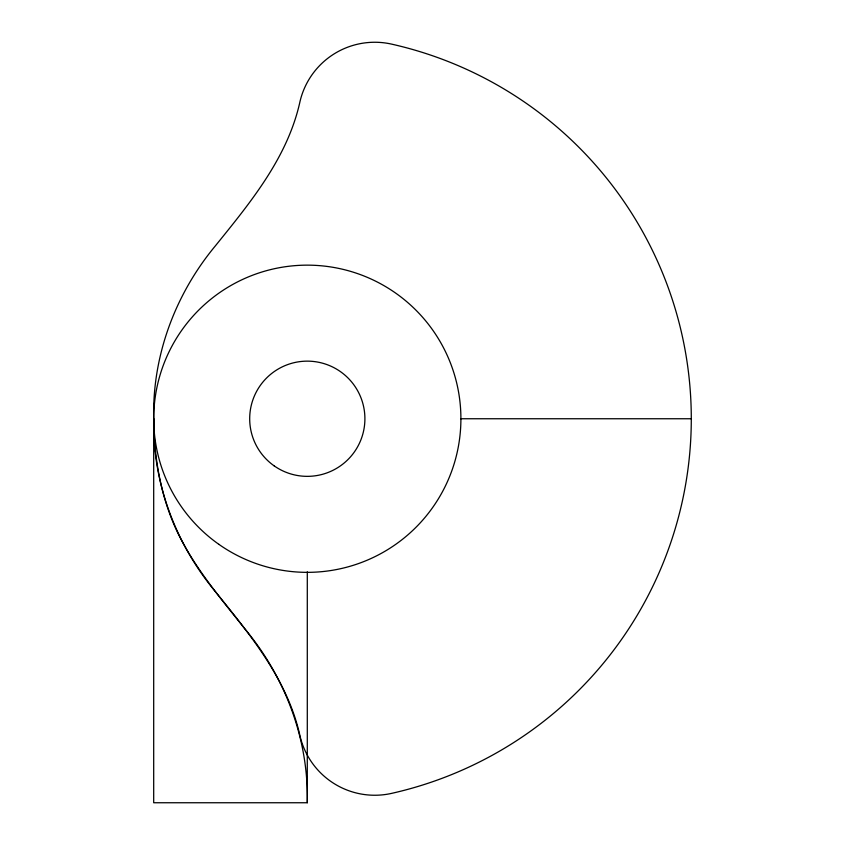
<?xml version="1.0" encoding="UTF-8"?>
<svg xmlns="http://www.w3.org/2000/svg" width="845" height="845" viewBox="0 0 845 845"><rect width="100%" height="100%" fill="white"/><g stroke="black" fill="none" stroke-linecap="round" stroke-linejoin="round"><path stroke-width="1.27" d="M460.715 418.75L691.305 418.75M307.295 802.75L153.695 802.75L153.695 418.75C152.195 355.734 175.327 294.039 215.443 245.779C250.542 202.304 287.807 157.381 300.038 101.368A76.8 76.8 0 0 1 391.647 44.13A384 384 0 0 1 391.647 793.37A76.8 76.8 0 0 1 300.038 736.132C287.807 680.119 250.542 635.197 215.443 591.722C175.327 543.451 152.195 481.766 153.695 418.75C153.98 457.874 160.751 497.251 177.703 532.751C194.899 568.125 220.598 598.207 244.828 628.838C285.293 677.341 308.721 739.312 307.295 802.75L307.295 571.822M218.855 544.328A153.6 153.6 0 0 0 460.282 432.555A153.6 153.6 0 0 0 242.758 279.368A153.6 153.6 0 0 0 218.855 544.328M274.129 465.838A57.597 57.597 0 0 0 364.67 423.926A57.597 57.597 0 0 0 283.096 366.476A57.597 57.597 0 0 0 274.129 465.838"/></g></svg>
